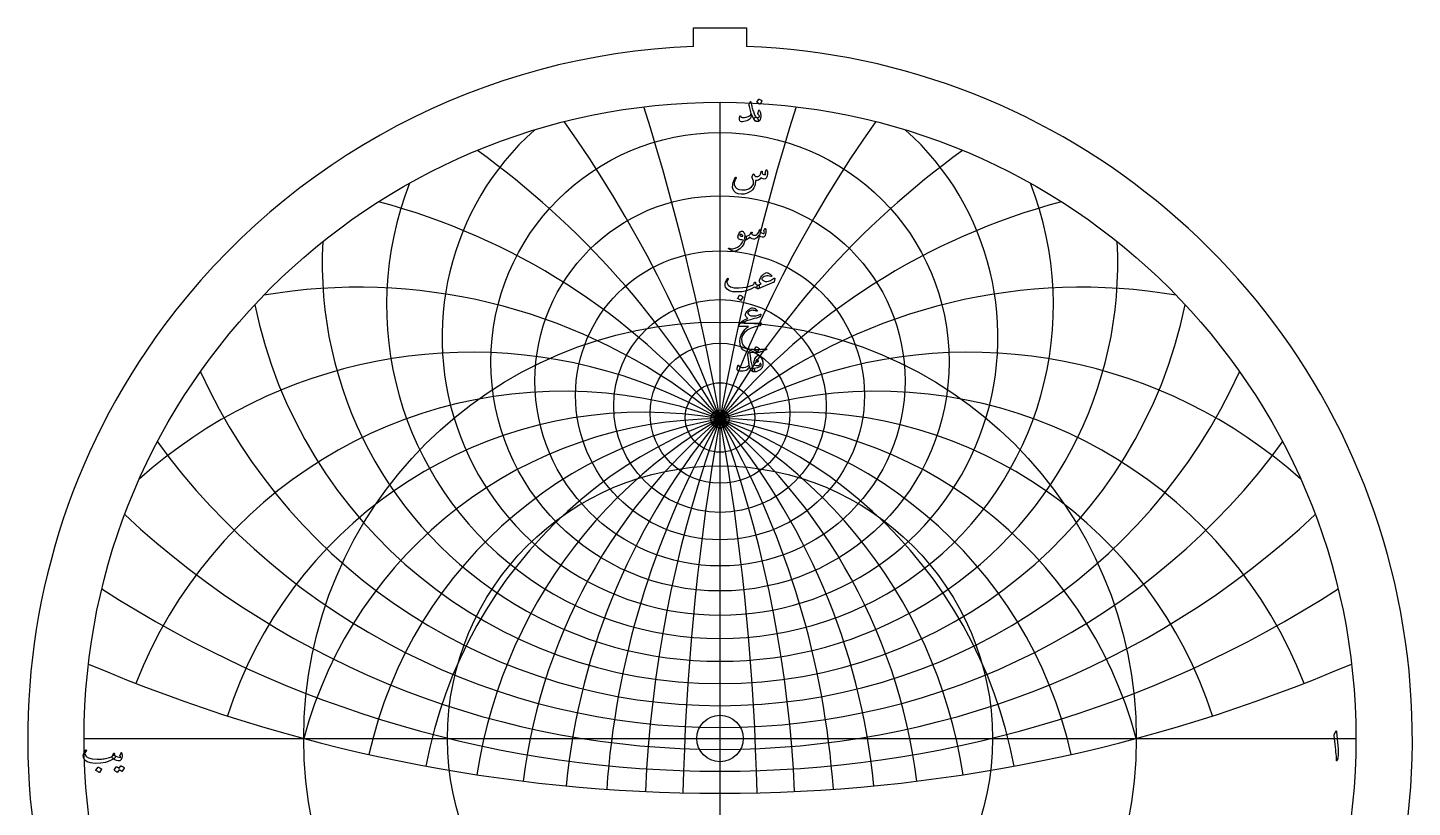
# Model space of a CAD drawing. Header units: millimetres. Extents: x -71 to 71, y -71 to 73.
# Drawn here: x -70.8 to 70.8, y -7 to 72.6 of the extents above; entities that cross this region are included whole.
import ezdxf

# ---------------------------------------------------------------- set-up
doc = ezdxf.new("R2010")
doc.units = ezdxf.units.MM
for name, color, linetype in [('CUT_INNER', 6, 'Continuous'), ('CUT_OUTER', 1, 'Continuous'), ('ENGRAVE', 7, 'Continuous'), ('ENGRAVE_FINE', 8, 'Continuous'), ('TEXT', 5, 'Continuous')]:
    doc.layers.add(name, color=color, linetype=linetype)

msp = doc.modelspace()

# ---------------------------------------------------------------- linework, layer by layer
at = {"layer": 'CUT_INNER'}
msp.add_circle((0, 0), 2.375, dxfattribs=at)
at = {"layer": 'CUT_OUTER'}
for points in [[(-2.7125, 72.6225), (2.7125, 72.6225), (2.7125, 70.7102)], [(-2.7125, 70.7102), (-2.7125, 72.6225)]]:
    msp.add_lwpolyline(points, dxfattribs=at)
for centre, radius, start, end in [((-0.0002, -0.0002), 70.7624, 143.437284, 87.803), ((-0.0008, 0.001), 70.7612, 92.196179, 143.437734)]:
    msp.add_arc(centre, radius, start, end, dxfattribs=at)
at = {"layer": 'ENGRAVE'}
for points in [[(0, -65), (0, 65)], [(-65, 0), (65, 0)]]:
    msp.add_lwpolyline(points, dxfattribs=at)
for centre, radius in [((0, 0), 65), ((0, 38.4877), 23.4205), ((0, 36.5371), 18.913), ((0, 35.0561), 14.7616), ((0, 33.9692), 10.8674), ((0, 0), 42.5483), ((0, 33.2252), 7.1516), ((0, 32.7912), 3.5485), ((0, 32.6485), 0.93), ((0, 0), 27.8517)]:
    msp.add_circle(centre, radius, dxfattribs=at)
for centre, radius, start, end in [((0, 41.018), 28.4146, 131.894956, 48.105044), ((0, 44.2896), 34.0746, 158.578774, 21.421226), ((0, 48.5451), 40.6593, 176.875109, 3.124891), ((0, 54.1612), 48.5596, 191.697587, 348.302413), ((0, 61.7507), 58.4021, 204.568757, 335.431243), ((0, -11.4008), 44.0493, 15, 165), ((0, -11.4008), 44.0493, 15, 165), ((0, 72.3774), 71.2633, 216.19609, 323.80391), ((0, 88.0562), 89.1703, 226.973581, 313.026419), ((0, 113.1108), 116.4594, 237.146182, 302.853818), ((0, 158.7925), 164.3941, 246.878815, 293.121185)]:
    msp.add_arc(centre, radius, start, end, dxfattribs=at)
at = {"layer": 'ENGRAVE_FINE'}
for centre, radius, start, end in [((-249.8157, -11.4008), 253.6695, 1.319819, 17.41804), ((-249.8157, -11.4008), 253.6695, 1.319819, 17.41804), ((249.8157, -11.4008), 253.6695, 162.58196, 178.680181), ((249.8157, -11.4008), 253.6695, 162.58196, 178.680181), ((-121.0243, -11.4008), 128.7914, 2.659638, 35.299893), ((-121.0243, -11.4008), 128.7914, 2.659638, 35.299893), ((121.0243, -11.4008), 128.7914, 144.700107, 177.340362), ((121.0243, -11.4008), 128.7914, 144.700107, 177.340362), ((-76.2955, -11.4008), 88.0985, 4.040677, 54.232567), ((-76.2955, -11.4008), 88.0985, 4.040677, 54.232567), ((76.2955, -11.4008), 88.0985, 125.767433, 175.959323), ((76.2955, -11.4008), 88.0985, 125.767433, 175.959323), ((-52.4959, -11.4008), 68.5285, 5.486755, 75.127314), ((-52.4959, -11.4008), 68.5285, 5.486755, 75.127314), ((52.4959, -11.4008), 68.5285, 104.872686, 174.513245), ((52.4959, -11.4008), 68.5285, 104.872686, 174.513245), ((-36.9617, -11.4008), 57.5022, 7.026023, 99.680997), ((-36.9617, -11.4008), 57.5022, 7.026023, 99.680997), ((36.9617, -11.4008), 57.5022, 80.319003, 172.973977), ((36.9617, -11.4008), 57.5022, 80.319003, 172.973977), ((-25.4318, -11.4008), 50.8637, 8.693343, 131.827854), ((-25.4318, -11.4008), 50.8637, 8.693343, 131.827854), ((25.4318, -11.4008), 50.8637, 48.172146, 171.306657), ((25.4318, -11.4008), 50.8637, 48.172146, 171.306657), ((-16.0326, -11.4008), 46.8762, 10.533746, 158.703214), ((-16.0326, -11.4008), 46.8762, 10.533746, 158.703214), ((16.0326, -11.4008), 46.8762, 21.296786, 169.466254), ((16.0326, -11.4008), 46.8762, 21.296786, 169.466254), ((-7.7671, -11.4008), 44.7288, 12.607759, 162.166277), ((-7.7671, -11.4008), 44.7288, 12.607759, 162.166277), ((7.7671, -11.4008), 44.7288, 17.833723, 167.392241), ((7.7671, -11.4008), 44.7288, 17.833723, 167.392241)]:
    msp.add_arc(centre, radius, start, end, dxfattribs=at)
at = {"layer": 'TEXT'}
for points in [[(3.9579, 65.3264), (3.9631, 65.3316), (3.9703, 65.3347), (3.9796, 65.3357), (3.9909, 65.3347), (4.0711, 65.3022), (4.1467, 65.2625), (4.2176, 65.2156), (4.2838, 65.1614), (4.2903, 65.1532), (4.2931, 65.1449), (4.2923, 65.1367), (4.2879, 65.1284), (4.0941, 64.8149), (4.0868, 64.8075), (4.0776, 64.8056), (4.0662, 64.8095), (4.0528, 64.8191), (4.0412, 64.8273), (4.0229, 64.8397), (3.9979, 64.8562), (3.9662, 64.8768), (3.9273, 64.9016), (3.8806, 64.9304), (3.8262, 64.9634), (3.7641, 65.0006), (3.7558, 65.0067), (3.7517, 65.0129), (3.7517, 65.0191), (3.7558, 65.0253)], [(3.1618, 64.9717), (3.1855, 64.8635), (3.2113, 64.7536), (3.2392, 64.6418), (3.2691, 64.5282), (3.301, 64.4124), (3.3351, 64.2936), (3.3712, 64.1721), (3.4093, 64.0477), (3.4864, 63.8239), (3.5568, 63.6558), (3.6205, 63.5434), (3.6774, 63.4867), (3.7272, 63.4529), (3.7775, 63.4052), (3.8283, 63.3436), (3.8796, 63.2681), (3.928, 63.1745), (3.9414, 63.1041), (3.9198, 63.0569), (3.8631, 63.0329), (3.6798, 63.0515), (3.5176, 63.1732), (3.3766, 63.398), (3.2567, 63.7259), (3.2541, 63.7313), (3.2505, 63.7352), (3.2459, 63.7375), (3.2402, 63.7383), (3.2361, 63.7375), (3.2319, 63.7352), (3.2278, 63.7313), (3.2237, 63.7259), (3.2121, 63.6728), (3.1979, 63.6166), (3.1811, 63.5573), (3.1618, 63.4949), (3.1407, 63.4359), (3.1185, 63.3866), (3.0953, 63.3472), (3.0711, 63.3176), (2.9839, 63.2415), (2.8751, 63.1742), (2.7447, 63.1157), (2.5926, 63.0659), (2.4379, 63.0291), (2.3038, 63.0133), (2.1904, 63.0187), (2.0976, 63.0453), (2.0182, 63.1118), (1.9821, 63.2289), (1.9893, 63.3964), (2.0398, 63.6146), (2.0447, 63.6218), (2.0512, 63.6269), (2.0591, 63.63), (2.0687, 63.6311), (2.08, 63.6298), (2.0893, 63.6259), (2.0965, 63.6195), (2.1017, 63.6104), (2.1213, 63.5648), (2.1429, 63.5269), (2.1667, 63.4967), (2.1924, 63.4743), (2.2729, 63.4444), (2.3822, 63.4372), (2.5204, 63.4526), (2.6874, 63.4908), (2.8656, 63.548), (3.004, 63.6125), (3.1028, 63.6842), (3.1618, 63.7631), (3.1716, 63.843), (3.1556, 63.9796), (3.1139, 64.173), (3.0463, 64.4231), (3.0138, 64.5548), (2.9947, 64.6613), (2.9891, 64.7425), (2.9968, 64.7984), (3.0752, 65.0212), (3.0837, 65.0446), (3.0927, 65.0614), (3.1023, 65.0715), (3.1123, 65.0748), (3.1247, 65.0684), (3.1371, 65.049), (3.1494, 65.0168), (3.1618, 64.9717)], [(3.9951, 63.6393), (3.9708, 63.6798), (3.9476, 63.7146), (3.9255, 63.7437), (3.9043, 63.7672), (3.8891, 63.7873), (3.8806, 63.8105), (3.8788, 63.8368), (3.8837, 63.8662), (3.9703, 64.1797), (3.9824, 64.207), (3.9982, 64.2147), (4.0175, 64.2029), (4.0404, 64.1714), (4.075, 64.1047), (4.1044, 64.024), (4.1286, 63.9293), (4.1477, 63.8208), (4.1588, 63.7166), (4.1632, 63.6146), (4.1608, 63.5145), (4.1518, 63.4166), (4.1371, 63.3312), (4.1178, 63.2567), (4.0938, 63.193), (4.0652, 63.1402), (4.0299, 63.101), (3.9817, 63.0701), (3.9206, 63.0474), (3.8466, 63.0329), (3.7708, 63.0301), (3.7001, 63.0422), (3.6346, 63.0693), (3.5743, 63.1113), (3.5276, 63.1647), (3.5032, 63.2258), (3.5008, 63.2946), (3.5207, 63.3712), (3.5524, 63.4338), (3.5898, 63.4733), (3.6328, 63.4895), (3.6816, 63.4826), (3.794, 63.4555), (3.8919, 63.4526), (3.9755, 63.474), (4.0446, 63.5197), (4.0461, 63.5318), (4.0384, 63.5558), (4.0214, 63.5916), (3.9951, 63.6393)], [(4.7066, 58.0557), (4.7138, 58.0737), (4.7231, 58.0866), (4.7345, 58.0943), (4.7479, 58.0969), (4.7651, 58.0949), (4.7798, 58.0887), (4.792, 58.0784), (4.8015, 58.0639), (4.825, 58.0124), (4.8417, 57.9484), (4.8518, 57.8721), (4.8551, 57.7834), (4.8461, 57.6385), (4.819, 57.5009), (4.7739, 57.3704), (4.7107, 57.2472), (4.6891, 57.2175), (4.6654, 57.1946), (4.6396, 57.1783), (4.6117, 57.1688), (4.5109, 57.1623), (4.4024, 57.1801), (4.2861, 57.2222), (4.1621, 57.2884), (4.0577, 57.1453), (3.9342, 57.0502), (3.7916, 57.003), (3.63, 57.0038), (3.6247, 56.9168), (3.6171, 56.8331), (3.6072, 56.7528), (3.5949, 56.6759), (3.5804, 56.6017), (3.5635, 56.5299), (3.5443, 56.4604), (3.5227, 56.3933), (3.4727, 56.2721), (3.4052, 56.1602), (3.3201, 56.0576), (3.2175, 55.9643), (2.9775, 55.8044), (2.7235, 55.692), (2.4557, 55.6271), (2.1739, 55.6095), (1.8565, 55.6526), (1.6057, 55.7653), (1.4213, 55.9475), (1.3035, 56.1994), (1.2875, 56.2902), (1.2849, 56.3974), (1.2958, 56.5212), (1.32, 56.6614), (1.3589, 56.8151), (1.4138, 56.9749), (1.4847, 57.1409), (1.5716, 57.3132), (1.5786, 57.324), (1.5871, 57.3317), (1.5971, 57.3364), (1.6087, 57.3379), (1.6204, 57.3369), (1.6304, 57.3338), (1.6389, 57.3286), (1.6459, 57.3214), (1.6505, 57.3108), (1.6521, 57.2998), (1.6505, 57.2882), (1.6459, 57.276), (1.5355, 57.0468), (1.4644, 56.8584), (1.4324, 56.7107), (1.4396, 56.6037), (1.5438, 56.3678), (1.7077, 56.1963), (1.9315, 56.0893), (2.2151, 56.0468), (2.6116, 56.0721), (2.9473, 56.1726), (3.2221, 56.3484), (3.4361, 56.5995), (3.4354, 56.7651), (3.4083, 56.9399), (3.3549, 57.1239), (3.2752, 57.3173), (3.2652, 57.3369), (3.2598, 57.3544), (3.259, 57.3699), (3.2629, 57.3833), (3.285, 57.4293), (3.3062, 57.4725), (3.3263, 57.5128), (3.3454, 57.5504), (3.3634, 57.5845), (3.3804, 57.6148), (3.3964, 57.6412), (3.4114, 57.6638), (3.4199, 57.6733), (3.4289, 57.6772), (3.4384, 57.6754), (3.4485, 57.6679), (3.4537, 57.6622), (3.4609, 57.6535), (3.4702, 57.6416), (3.4815, 57.6267), (3.4944, 57.6086), (3.5083, 57.5875), (3.5233, 57.5632), (3.5393, 57.5359), (3.5717, 57.4833), (3.5991, 57.4452), (3.6212, 57.4214), (3.6382, 57.4122), (3.7455, 57.4031), (3.8527, 57.4214), (3.96, 57.4671), (4.0672, 57.54), (4.1062, 57.5885), (4.1446, 57.6679), (4.1825, 57.7783), (4.2199, 57.9195), (4.2235, 57.9329), (4.2302, 57.9443), (4.24, 57.9536), (4.2529, 57.9608), (4.265, 57.9654), (4.2766, 57.967), (4.2877, 57.9654), (4.2982, 57.9608), (4.314, 57.935), (4.3199, 57.8865), (4.316, 57.8154), (4.3024, 57.7215), (4.3856, 57.6705), (4.4746, 57.637), (4.5692, 57.621), (4.6695, 57.6225), (4.6682, 57.6527), (4.6643, 57.6772), (4.6579, 57.696), (4.6489, 57.7092), (4.6386, 57.7215), (4.6324, 57.7339), (4.6303, 57.7463), (4.6324, 57.7587)], [(2.5266, 50.8805), (2.4299, 50.541), (2.2677, 50.2566), (2.0401, 50.0274), (1.7469, 49.8534), (1.7059, 49.8358), (1.6655, 49.8199), (1.6255, 49.8059), (1.5861, 49.7936), (1.5474, 49.7834), (1.5097, 49.7756), (1.4731, 49.77), (1.4376, 49.7668), (1.3489, 49.7794), (1.2313, 49.8256), (1.0849, 49.9052), (0.9096, 50.0184), (0.8907, 50.0347), (0.8797, 50.0504), (0.8763, 50.0656), (0.8807, 50.0803), (0.8905, 50.0916), (0.9034, 50.0968), (0.9194, 50.0958), (0.9384, 50.0885), (1.1207, 50.0295), (1.3252, 50.0298), (1.5518, 50.0893), (1.8006, 50.2082), (2.0037, 50.3461), (2.1718, 50.5083), (2.3048, 50.6947), (2.4028, 50.9053), (2.402, 50.9128), (2.3997, 50.9187), (2.3959, 50.9231), (2.3904, 50.9259), (2.2484, 50.9342), (2.1275, 50.9507), (2.0277, 50.9754), (1.9491, 51.0084), (1.8882, 51.0595), (1.8501, 51.1301), (1.8346, 51.2203), (1.8418, 51.3302), (1.8441, 51.3447), (1.847, 51.3596), (1.8503, 51.3746), (1.8542, 51.39), (1.8586, 51.4058), (1.8635, 51.4225), (1.8689, 51.4399), (1.8748, 51.458), (1.9233, 51.5759), (1.9821, 51.6736), (2.0512, 51.7512), (2.1306, 51.8087), (2.2118, 51.8401), (2.2863, 51.8396), (2.3541, 51.8071), (2.4152, 51.7427), (2.4686, 51.653), (2.509, 51.5488), (2.5366, 51.4302), (2.5513, 51.2972), (2.5594, 51.2973), (2.5673, 51.2977), (2.5749, 51.2983), (2.5823, 51.2992), (2.5896, 51.3001), (2.5972, 51.3008), (2.6051, 51.3012), (2.6132, 51.3013), (2.641, 51.2954), (2.6627, 51.2776), (2.6782, 51.2479), (2.6874, 51.2064), (2.6913, 51.1608), (2.6905, 51.1146), (2.6851, 51.068), (2.6751, 51.0208), (2.6619, 50.9793), (2.6472, 50.9496), (2.631, 50.9319), (2.6132, 50.9259), (2.5348, 50.9259), (2.5343, 50.9184), (2.5328, 50.9084), (2.5302, 50.8958), (2.5266, 50.8805)], [(2.3286, 51.3425), (2.2853, 51.4181), (2.2378, 51.4715), (2.1862, 51.5026), (2.1306, 51.5117), (2.0973, 51.5029), (2.0677, 51.489), (2.0416, 51.4699), (2.0192, 51.4457), (2.012, 51.4328), (2.0109, 51.4189), (2.0161, 51.4039), (2.0274, 51.3879), (2.07, 51.3505), (2.1316, 51.325), (2.2123, 51.3114), (2.3121, 51.3095), (2.3224, 51.3116), (2.3286, 51.3178), (2.3306, 51.3281), (2.3286, 51.3425)], [(4.6097, 52.1015), (4.6187, 52.1077), (4.6293, 52.1057), (4.6414, 52.0954), (4.6551, 52.0768), (4.6698, 52.0453), (4.6808, 52.0005), (4.6883, 51.9422), (4.6922, 51.8705), (4.6935, 51.7891), (4.6891, 51.7097), (4.679, 51.6323), (4.6633, 51.557), (4.6174, 51.4106), (4.5664, 51.3054), (4.5102, 51.2415), (4.4488, 51.2188), (4.3037, 51.2273), (4.1693, 51.2652), (4.0459, 51.3325), (3.9332, 51.4292), (3.8558, 51.2768), (3.7641, 51.158), (3.6578, 51.0726), (3.5372, 51.0208), (3.4106, 51.0095), (3.2825, 51.0414), (3.1528, 51.1167), (3.0216, 51.2353), (2.9153, 51.0999), (2.8112, 51.0033), (2.7091, 50.9453), (2.6091, 50.9259), (2.589, 50.9373), (2.5699, 50.9713), (2.5518, 51.028), (2.5348, 51.1074), (2.5286, 51.1858), (2.5389, 51.2435), (2.5657, 51.2807), (2.6091, 51.2972), (2.7993, 51.3402), (2.9659, 51.424), (3.1087, 51.5485), (3.2278, 51.7138), (3.2343, 51.7228), (3.2412, 51.7293), (3.2487, 51.7331), (3.2567, 51.7344), (3.2665, 51.7334), (3.2752, 51.7303), (3.283, 51.7251), (3.2897, 51.7179), (3.2936, 51.6958), (3.2845, 51.6581), (3.2626, 51.605), (3.2278, 51.5364), (3.2734, 51.4836), (3.3443, 51.4446), (3.4405, 51.4196), (3.5619, 51.4085), (3.7133, 51.4403), (3.8455, 51.5436), (3.9587, 51.7187), (4.0528, 51.9654), (4.0575, 51.9781), (4.0631, 51.9871), (4.0698, 51.9925), (4.0776, 51.9943), (4.0892, 51.9933), (4.0992, 51.9902), (4.1077, 51.985), (4.1147, 51.9778), (4.1198, 51.9675), (4.1229, 51.9572), (4.124, 51.9469), (4.1229, 51.9365), (4.0817, 51.7633), (4.1299, 51.7205), (4.1879, 51.6829), (4.2557, 51.6504), (4.3333, 51.623), (4.4089, 51.6053), (4.4663, 51.6014), (4.5058, 51.6114), (4.5272, 51.6354), (4.5341, 51.672), (4.5303, 51.7241), (4.5156, 51.7917), (4.4901, 51.8747), (4.4944, 51.8981), (4.5158, 51.9438), (4.5543, 52.0116), (4.6097, 52.1015)], [(0.759, 46.9926), (0.7737, 47.0085), (0.7889, 47.0153), (0.8046, 47.0127), (0.8209, 47.0008), (0.8332, 46.9853), (0.8374, 46.9678), (0.8332, 46.9482), (0.8209, 46.9266), (0.758, 46.8291), (0.7177, 46.7389), (0.7002, 46.6559), (0.7054, 46.5801), (0.8345, 46.331), (1.0859, 46.1573), (1.4595, 46.0588), (1.9552, 46.0356), (2.3231, 46.0626), (2.6761, 46.1191), (3.0141, 46.2049), (3.3371, 46.3202), (3.3941, 46.354), (3.4413, 46.4058), (3.4787, 46.4757), (3.5063, 46.5636), (3.5155, 46.5886), (3.531, 46.6058), (3.5527, 46.6154), (3.5805, 46.6172), (3.6004, 46.6087), (3.6145, 46.5914), (3.623, 46.5654), (3.6259, 46.5306), (3.6452, 46.4445), (3.6991, 46.38), (3.7875, 46.3372), (3.9105, 46.3161), (3.9548, 46.3063), (3.9848, 46.281), (4.0002, 46.2403), (4.0012, 46.1841), (3.9863, 46.0794), (3.9662, 46.0046), (3.9409, 45.9598), (3.9105, 45.9448), (3.82, 45.9567), (3.7342, 45.9923), (3.6529, 46.0515), (3.5764, 46.1346), (3.5699, 46.1379), (3.5588, 46.1356), (3.5431, 46.1276), (3.5227, 46.1139), (3.1381, 45.8974), (2.7184, 45.7427), (2.2636, 45.6499), (1.7737, 45.6189), (1.321, 45.6499), (0.9694, 45.7427), (0.7188, 45.8974), (0.5692, 46.1139), (0.5352, 46.2349), (0.5239, 46.3583), (0.5352, 46.4844), (0.5692, 46.6131), (0.6151, 46.7327), (0.6621, 46.8358), (0.71, 46.9224), (0.759, 46.9926)], [(5.6141, 46.9802), (5.5316, 46.6502), (5.5223, 46.6342), (5.5069, 46.6193), (5.4852, 46.6053), (5.4574, 46.5924), (5.3956, 46.5707), (5.33, 46.5465), (5.2605, 46.5201), (5.1872, 46.4914), (5.11, 46.4606), (5.0289, 46.428), (4.9439, 46.3935), (4.8551, 46.3573), (3.9064, 45.9448), (3.8631, 45.9544), (3.828, 45.983), (3.8012, 46.0307), (3.7826, 46.0974), (3.7795, 46.1683), (3.7991, 46.2284), (3.8414, 46.2777), (3.9064, 46.3161), (3.9145, 46.3198), (3.9306, 46.3269), (3.9547, 46.3373), (3.9868, 46.3511), (4.0266, 46.368), (4.074, 46.3877), (4.1287, 46.4103), (4.191, 46.4357), (4.1108, 46.5179), (4.06, 46.6079), (4.0386, 46.7056), (4.0466, 46.8111), (4.126, 47.0619), (4.2611, 47.2741), (4.4519, 47.4476), (4.6984, 47.5824), (4.7523, 47.5951), (4.8149, 47.5917), (4.8863, 47.5724), (4.9665, 47.5371), (5.0498, 47.4889), (5.1263, 47.435), (5.1962, 47.3754), (5.2594, 47.3102), (5.2772, 47.2862), (5.2852, 47.2638), (5.2834, 47.2429), (5.2718, 47.2236), (5.2542, 47.2086), (5.2346, 47.2009), (5.213, 47.2004), (5.1892, 47.2071), (5.0658, 47.246), (4.9345, 47.2638), (4.7956, 47.2604), (4.6489, 47.2359), (4.5161, 47.1962), (4.4107, 47.1431), (4.3325, 47.0766), (4.2818, 46.9967), (4.2766, 46.9611), (4.29, 46.9204), (4.322, 46.8745), (4.3725, 46.8234), (4.4302, 46.777), (4.488, 46.7409), (4.5457, 46.7152), (4.6035, 46.6997), (4.7765, 46.6953), (4.9613, 46.7317), (5.1581, 46.8087), (5.3666, 46.9266), (5.3891, 46.9407), (5.411, 46.9544), (5.4324, 46.9676), (5.4533, 46.9802), (5.4734, 46.992), (5.4924, 47.0029), (5.5105, 47.0127), (5.5275, 47.0214), (5.5747, 47.0436), (5.6048, 47.0441), (5.618, 47.023), (5.6141, 46.9802)], [(2.0089, 45.2807), (2.014, 45.2858), (2.0212, 45.2889), (2.0305, 45.29), (2.0419, 45.2889), (2.1221, 45.2565), (2.1976, 45.2168), (2.2685, 45.1698), (2.3348, 45.1157), (2.3412, 45.1074), (2.344, 45.0992), (2.3433, 45.0909), (2.3389, 45.0827), (2.145, 44.7692), (2.1378, 44.7617), (2.1285, 44.7599), (2.1172, 44.7638), (2.1037, 44.7733), (2.0921, 44.7816), (2.0738, 44.7939), (2.0488, 44.8104), (2.0171, 44.8311), (1.9782, 44.8558), (1.9315, 44.8847), (1.8771, 44.9177), (1.815, 44.9548), (1.8067, 44.961), (1.8026, 44.9672), (1.8026, 44.9734), (1.8067, 44.9796)], [(4.1848, 43.3496), (4.1882, 43.3205), (4.1693, 43.2661), (4.1284, 43.1864), (4.0652, 43.0815), (4.0518, 43.0644), (4.0363, 43.0505), (4.0188, 43.0397), (3.9992, 43.032), (3.7352, 42.9593), (3.5001, 42.8938), (3.2938, 42.8355), (3.1164, 42.7845), (2.9679, 42.7409), (2.8483, 42.7051), (2.7576, 42.677), (2.6957, 42.6566), (2.1966, 42.4338), (2.1615, 42.4313), (2.1347, 42.4359), (2.1161, 42.4478), (2.1058, 42.4668), (2.1056, 42.4738), (2.1089, 42.4823), (2.1159, 42.4924), (2.1264, 42.504), (2.228, 42.5994), (2.3801, 42.6999), (2.5828, 42.8056), (2.8359, 42.9165), (2.7671, 42.9752), (2.7091, 43.032), (2.6619, 43.0866), (2.6256, 43.1392), (2.6031, 43.1967), (2.5977, 43.2661), (2.6093, 43.3473), (2.6379, 43.4403), (2.6843, 43.5373), (2.7493, 43.6342), (2.8328, 43.7312), (2.9349, 43.8281), (3.0461, 43.9119), (3.1525, 43.9694), (3.2544, 44.0006), (3.3516, 44.0055), (3.4833, 43.9789), (3.6022, 43.924), (3.7081, 43.8407), (3.8012, 43.7291), (3.8094, 43.7152), (3.8136, 43.7023), (3.8136, 43.6904), (3.8094, 43.6796), (3.8004, 43.6695), (3.7898, 43.6641), (3.7777, 43.6633), (3.7641, 43.6672), (3.7033, 43.6866), (3.645, 43.7033), (3.5889, 43.7175), (3.5351, 43.7291), (3.4839, 43.7379), (3.4356, 43.7435), (3.3901, 43.7461), (3.3474, 43.7456), (3.1698, 43.7247), (3.0205, 43.6744), (2.8996, 43.5948), (2.8071, 43.4857), (2.9055, 43.356), (3.0154, 43.2599), (3.1365, 43.1972), (3.2691, 43.1681), (3.4663, 43.166), (3.6785, 43.197), (3.9056, 43.2609), (4.1477, 43.3578), (4.1577, 43.3604), (4.1673, 43.3599), (4.1763, 43.3563), (4.1848, 43.3496)], [(2.4729, 42.4462), (3.0022, 42.4277), (3.4598, 42.4256), (3.8458, 42.44), (4.1601, 42.471), (4.1697, 42.4721), (4.1781, 42.4715), (4.1852, 42.469), (4.191, 42.4648), (4.1953, 42.459), (4.1977, 42.4519), (4.1983, 42.4435), (4.1972, 42.4338), (4.1891, 42.3962), (4.1812, 42.3617), (4.1736, 42.3302), (4.1662, 42.3018), (4.1592, 42.2766), (4.1523, 42.2544), (4.1458, 42.2353), (4.1394, 42.2193), (4.126, 42.1938), (4.1106, 42.175), (4.093, 42.1629), (4.0734, 42.1575), (3.597, 42.0711), (3.1824, 41.9357), (2.8297, 41.7514), (2.5389, 41.5181), (2.392, 41.3503), (2.2852, 41.1726), (2.2187, 40.9852), (2.1924, 40.788), (2.2177, 40.4783), (2.3182, 40.2259), (2.4941, 40.0308), (2.7452, 39.8928), (2.8754, 39.8511), (3.0185, 39.8165), (3.1744, 39.7892), (3.3433, 39.7691), (3.5248, 39.7559), (3.7187, 39.7495), (3.9249, 39.7498), (4.1436, 39.7567), (4.2213, 39.7611), (4.2977, 39.766), (4.3729, 39.7714), (4.4467, 39.7773), (4.5188, 39.7838), (4.5885, 39.7907), (4.656, 39.7982), (4.7211, 39.8062), (4.7409, 39.8072), (4.7551, 39.8021), (4.7636, 39.7907), (4.7664, 39.7732), (4.7649, 39.7528), (4.7603, 39.7371), (4.7525, 39.726), (4.7417, 39.7196), (4.6252, 39.6703), (4.5148, 39.6257), (4.4107, 39.5858), (4.3127, 39.5505), (4.2212, 39.5195), (4.1363, 39.4927), (4.0582, 39.47), (3.9868, 39.4515), (3.9197, 39.4378), (3.8543, 39.4257), (3.7907, 39.4151), (3.729, 39.4061), (3.6688, 39.3991), (3.6099, 39.3947), (3.5523, 39.3929), (3.4959, 39.3937), (3.1113, 39.4236), (2.7906, 39.4886), (2.5338, 39.5886), (2.3409, 39.7237), (2.1994, 39.8926), (2.1007, 40.0898), (2.0447, 40.3154), (2.0316, 40.5693), (2.072, 40.8844), (2.1687, 41.1902), (2.3216, 41.4866), (2.5307, 41.7738), (2.6124, 41.8607), (2.705, 41.944), (2.8084, 42.0237), (2.9226, 42.0997), (1.9243, 42.108), (1.9003, 42.1183), (1.8903, 42.1368), (1.8941, 42.1637), (1.9119, 42.1987), (1.9455, 42.2498), (1.9759, 42.2957), (2.0032, 42.3364), (2.0274, 42.372), (2.0486, 42.4021), (2.0666, 42.4266), (2.0816, 42.4454), (2.0934, 42.4586), (2.1202, 42.4609), (2.1924, 42.4596), (2.31, 42.4547), (2.4729, 42.4462)], [(3.6878, 40.0054), (3.6929, 40.0106), (3.7001, 40.0137), (3.7094, 40.0147), (3.7207, 40.0137), (3.8009, 39.9812), (3.8765, 39.9415), (3.9474, 39.8946), (4.0136, 39.8404), (4.0201, 39.8322), (4.0229, 39.8239), (4.0221, 39.8157), (4.0177, 39.8074), (3.8239, 39.4939), (3.8167, 39.4865), (3.8074, 39.4847), (3.796, 39.4885), (3.7826, 39.4981), (3.771, 39.5063), (3.7527, 39.5187), (3.7277, 39.5352), (3.696, 39.5558), (3.6571, 39.5806), (3.6104, 39.6094), (3.556, 39.6424), (3.4939, 39.6796), (3.4856, 39.6858), (3.4815, 39.6919), (3.4815, 39.6981), (3.4856, 39.7043)], [(3.432, 37.8192), (3.4619, 37.8048), (3.4856, 37.7821), (3.5032, 37.7511), (3.5145, 37.7119), (3.522, 37.6635), (3.5238, 37.6171), (3.5199, 37.5727), (3.5104, 37.5304), (3.4962, 37.4943), (3.4784, 37.4686), (3.457, 37.4531), (3.432, 37.4479), (3.3085, 37.4822), (3.2062, 37.5686), (3.1249, 37.707), (3.0649, 37.8976), (3.0571, 37.9304), (3.0504, 37.9589), (3.0448, 37.983), (3.0401, 38.0028), (3.0365, 38.0181), (3.0339, 38.0291), (3.0324, 38.0356), (3.0319, 38.0378), (3.0257, 38.0499), (3.0195, 38.0533), (3.0133, 38.0479), (3.0071, 38.0337), (2.937, 37.8754), (2.8586, 37.7511), (2.772, 37.6609), (2.6771, 37.6047), (2.5395, 37.5614), (2.3781, 37.5346), (2.193, 37.5243), (1.9841, 37.5304), (1.8446, 37.5735), (1.7686, 37.6779), (1.756, 37.8437), (1.8067, 38.0708), (1.8184, 38.0981), (1.8325, 38.1183), (1.8493, 38.1311), (1.8686, 38.1368), (1.8877, 38.135), (1.9037, 38.1255), (1.9166, 38.1082), (1.9264, 38.0832), (1.9473, 38.0298), (1.9728, 37.9893), (2.0029, 37.9618), (2.0377, 37.9471), (2.2329, 37.9172), (2.4183, 37.9141), (2.5939, 37.9378), (2.7596, 37.9883), (2.8316, 38.026), (2.8906, 38.077), (2.9367, 38.1415), (2.97, 38.2193), (2.9679, 38.2562), (2.9576, 38.342), (2.9391, 38.4769), (2.9122, 38.6607), (2.8986, 38.759), (2.8865, 38.8479), (2.8759, 38.9271), (2.8669, 38.9969), (2.8591, 39.0566), (2.8524, 39.1057), (2.8468, 39.1442), (2.8421, 39.1722), (2.8383, 39.215), (2.839, 39.2526), (2.8444, 39.2851), (2.8545, 39.3124), (2.8705, 39.3463), (2.8854, 39.3779), (2.8994, 39.4072), (2.9122, 39.4341), (2.9239, 39.4587), (2.9339, 39.4811), (2.9424, 39.501), (2.9494, 39.5187), (2.9566, 39.5329), (2.9659, 39.5424), (2.9772, 39.5473), (2.9906, 39.5476), (3.0053, 39.5419), (3.0164, 39.5331), (3.0239, 39.5213), (3.0278, 39.5063), (3.0529, 39.2953), (3.0788, 39.0954), (3.1055, 38.9065), (3.1329, 38.7288), (3.1609, 38.5621), (3.1891, 38.4065), (3.2176, 38.262), (3.2464, 38.1286), (3.2812, 38.004), (3.3237, 37.911), (3.374, 37.8494), (3.432, 37.8192)], [(3.9064, 39.1351), (3.9347, 39.1309), (3.9662, 39.1186), (4.0007, 39.0979), (4.0384, 39.0691), (4.1995, 38.8974), (4.3117, 38.704), (4.3748, 38.489), (4.389, 38.2523), (4.3764, 38.1291), (4.3508, 38.0193), (4.3124, 37.9228), (4.2611, 37.8398), (4.0948, 37.6684), (3.9012, 37.5459), (3.6803, 37.4724), (3.432, 37.4479), (3.407, 37.4539), (3.3856, 37.4717), (3.3678, 37.5013), (3.3536, 37.5428), (3.3483, 37.5658), (3.3449, 37.5892), (3.3432, 37.6132), (3.3433, 37.6377), (3.3447, 37.6619), (3.3469, 37.6851), (3.3499, 37.7073), (3.3536, 37.7284), (3.3647, 37.7651), (3.3815, 37.7924), (3.4039, 37.8104), (3.432, 37.8192), (3.6738, 37.8517), (3.8837, 37.912), (4.0616, 38.0002), (4.2075, 38.1162), (4.2005, 38.1742), (4.192, 38.2203), (4.182, 38.2546), (4.1704, 38.2771), (4.1565, 38.2964), (4.1436, 38.309), (4.1317, 38.315), (4.1209, 38.3142), (4.1134, 38.3116), (4.1075, 38.308), (4.1031, 38.3034), (4.1002, 38.2977), (4.0605, 38.2162), (4.0116, 38.1533), (3.9533, 38.109), (3.8857, 38.0832), (3.6896, 38.068), (3.5547, 38.1213), (3.4812, 38.2433), (3.4691, 38.4338), (3.4856, 38.5431), (3.5186, 38.6566), (3.5681, 38.7741), (3.6341, 38.8958), (3.7037, 39.0005), (3.7723, 39.0753), (3.8399, 39.1201), (3.9064, 39.1351)], [(3.7702, 38.6896), (3.7293, 38.678), (3.697, 38.6473), (3.6736, 38.5975), (3.6589, 38.5287), (3.6591, 38.5179), (3.6599, 38.5101), (3.6612, 38.5055), (3.663, 38.5039), (3.7045, 38.4939), (3.7465, 38.4885), (3.7891, 38.4877), (3.8321, 38.4916), (3.87, 38.4996), (3.9012, 38.5112), (3.9257, 38.5264), (3.9435, 38.5452), (3.8971, 38.6114), (3.8528, 38.6576), (3.8105, 38.6836), (3.7702, 38.6896)], [(62.8973, 0.6536), (62.9394, 0.735), (62.9732, 0.7636), (62.9988, 0.7394), (63.0161, 0.6624), (63.1173, -0.4156), (63.1775, -1.0772), (63.191, -1.6058), (63.1577, -2.0012), (63.0777, -2.2636), (63.0631, -2.285), (63.0502, -2.2966), (63.0389, -2.2982), (63.0293, -2.29), (63.0216, -2.277), (63.0161, -2.2603), (63.0128, -2.2396), (63.0117, -2.2152), (63.0117, -2.0246), (63.0029, -1.8225), (62.9853, -1.6088), (62.9589, -1.3836), (62.9531, -1.3247), (62.9358, -1.1658), (62.9069, -0.9067), (62.8665, -0.5476), (62.7697, 0.2488), (62.7675, 0.2912), (62.7697, 0.3302), (62.7763, 0.366), (62.7873, 0.3984)], [(-61.9073, -1.7136), (-61.903, -1.7158), (-61.899, -1.718), (-61.8953, -1.7202), (-61.8919, -1.7224), (-61.8885, -1.7248), (-61.8847, -1.7279), (-61.8808, -1.7314), (-61.8765, -1.7356), (-61.841, -1.7774), (-61.827, -1.8368), (-61.8344, -1.9138), (-61.8633, -2.0084), (-61.89, -2.0658), (-61.9172, -2.1019), (-61.945, -2.1164), (-61.9733, -2.1096), (-61.9876, -2.1027), (-61.9997, -2.0997), (-62.0096, -2.1005), (-62.0173, -2.1052), (-62.3781, -2.3026), (-62.8093, -2.4418), (-63.3109, -2.5226), (-63.8829, -2.5452), (-64.3454, -2.5056), (-64.6947, -2.4), (-64.9306, -2.2284), (-65.0533, -1.9908), (-65.0723, -1.8786), (-65.0764, -1.7664), (-65.0657, -1.6542), (-65.0401, -1.542), (-65.0052, -1.4427), (-64.962, -1.3517), (-64.9106, -1.2689), (-64.8509, -1.1944), (-64.8396, -1.185), (-64.8278, -1.179), (-64.8154, -1.1762), (-64.8025, -1.1768), (-64.7904, -1.182), (-64.7805, -1.1889), (-64.7728, -1.1974), (-64.7673, -1.2076), (-64.7648, -1.2175), (-64.7662, -1.2296), (-64.7714, -1.2439), (-64.7805, -1.2604), (-64.8443, -1.3539), (-64.8861, -1.4452), (-64.9059, -1.5343), (-64.9037, -1.6212), (-64.7992, -1.839), (-64.5561, -1.9952), (-64.1744, -2.0898), (-63.6541, -2.1228), (-63.5112, -2.1206), (-63.3686, -2.114), (-63.2263, -2.103), (-63.0843, -2.0876), (-62.9434, -2.0678), (-62.8043, -2.0436), (-62.6673, -2.015), (-62.5321, -1.982), (-62.4009, -1.9446), (-62.2934, -1.9072), (-62.2095, -1.8698), (-62.1493, -1.8324), (-62.1261, -1.8126), (-62.1047, -1.7884), (-62.0854, -1.7598), (-62.0679, -1.7268), (-62.0515, -1.6899), (-62.0354, -1.6498), (-62.0196, -1.6063), (-62.0041, -1.5596), (-61.998, -1.5453), (-61.9887, -1.5332), (-61.976, -1.5233), (-61.9601, -1.5156), (-61.943, -1.5114), (-61.9271, -1.5123), (-61.9122, -1.518), (-61.8985, -1.5288), (-61.8875, -1.5436), (-61.8809, -1.5618), (-61.8787, -1.5832), (-61.8809, -1.608)], [(-62.0393, -2.0656), (-62.0871, -2.0202), (-62.1119, -1.9633), (-62.1135, -1.8948), (-62.0921, -1.8148), (-62.0456, -1.743), (-62.003, -1.6993), (-61.9642, -1.6836), (-61.9293, -1.696), (-61.7643, -1.8051), (-61.5993, -1.8819), (-61.4343, -1.9261), (-61.2693, -1.938), (-61.2635, -1.9369), (-61.2594, -1.9336), (-61.2569, -1.9281), (-61.2561, -1.9204), (-61.2602, -1.9058), (-61.2726, -1.8841), (-61.2932, -1.8552), (-61.3221, -1.8192), (-61.3276, -1.8082), (-61.3309, -1.7972), (-61.332, -1.7862), (-61.3309, -1.7752), (-61.2253, -1.4716), (-61.2203, -1.46), (-61.2143, -1.4518), (-61.2071, -1.4468), (-61.1989, -1.4452), (-61.1906, -1.4465), (-61.1835, -1.4507), (-61.1774, -1.4575), (-61.1725, -1.4672), (-61.1395, -1.5659), (-61.1197, -1.6641), (-61.1131, -1.7617), (-61.1197, -1.8588), (-61.1411, -1.9795), (-61.1703, -2.0777), (-61.2071, -2.1533), (-61.2517, -2.2064), (-61.2855, -2.2355), (-61.3166, -2.257), (-61.3449, -2.2707), (-61.3705, -2.2768), (-61.5179, -2.2801), (-61.6785, -2.246), (-61.8523, -2.1745), (-62.0393, -2.0656)], [(-61.2561, -2.8136), (-61.2506, -2.8081), (-61.2429, -2.8048), (-61.233, -2.8037), (-61.2209, -2.8048), (-61.1776, -2.821), (-61.1356, -2.8389), (-61.0951, -2.8584), (-61.0559, -2.8796), (-61.0178, -2.9027), (-60.9805, -2.928), (-60.9441, -2.9555), (-60.9085, -2.9852), (-60.9016, -2.9942), (-60.8986, -3.0039), (-60.8994, -3.014), (-60.9041, -3.0248), (-61.1153, -3.3592), (-61.1211, -3.3636), (-61.1296, -3.3636), (-61.1409, -3.3592), (-61.1549, -3.3504), (-61.1645, -3.3422), (-61.1802, -3.3311), (-61.2019, -3.3169), (-61.2297, -3.2998), (-61.2638, -3.2793), (-61.3045, -3.2552), (-61.3518, -3.2276), (-61.4057, -3.1964), (-61.5729, -3.456), (-61.5806, -3.4639), (-61.5905, -3.4659), (-61.6026, -3.4617), (-61.6169, -3.4516), (-61.6293, -3.4428), (-61.6488, -3.4296), (-61.6755, -3.412), (-61.7093, -3.39), (-61.7508, -3.3636), (-61.8006, -3.3328), (-61.8586, -3.2976), (-61.9249, -3.258), (-61.9318, -3.2514), (-61.9348, -3.2448), (-61.934, -3.2382), (-61.9293, -3.2316), (-61.7137, -2.9104), (-61.7082, -2.9049), (-61.7005, -2.9016), (-61.6906, -2.9005), (-61.6785, -2.9016), (-61.6416, -2.9135), (-61.6059, -2.9274), (-61.5712, -2.9432), (-61.5377, -2.961), (-61.5052, -2.9803), (-61.4739, -3.0011), (-61.4436, -3.0232), (-61.4145, -3.0468)], [(-63.5749, -2.9368), (-63.5694, -2.9313), (-63.5617, -2.928), (-63.5518, -2.9269), (-63.5397, -2.928), (-63.4542, -2.9626), (-63.3736, -3.005), (-63.298, -3.055), (-63.2273, -3.1128), (-63.2204, -3.1216), (-63.2174, -3.1304), (-63.2182, -3.1392), (-63.2229, -3.148), (-63.4297, -3.4824), (-63.4374, -3.4903), (-63.4473, -3.4923), (-63.4594, -3.4881), (-63.4737, -3.478), (-63.4861, -3.4692), (-63.5056, -3.456), (-63.5323, -3.4384), (-63.5661, -3.4164), (-63.6076, -3.39), (-63.6574, -3.3592), (-63.7154, -3.324), (-63.7817, -3.2844), (-63.7905, -3.2778), (-63.7949, -3.2712), (-63.7949, -3.2646), (-63.7905, -3.258)]]:
    msp.add_lwpolyline(points, close=True, dxfattribs=at)

doc.saveas('drawing.dxf')
